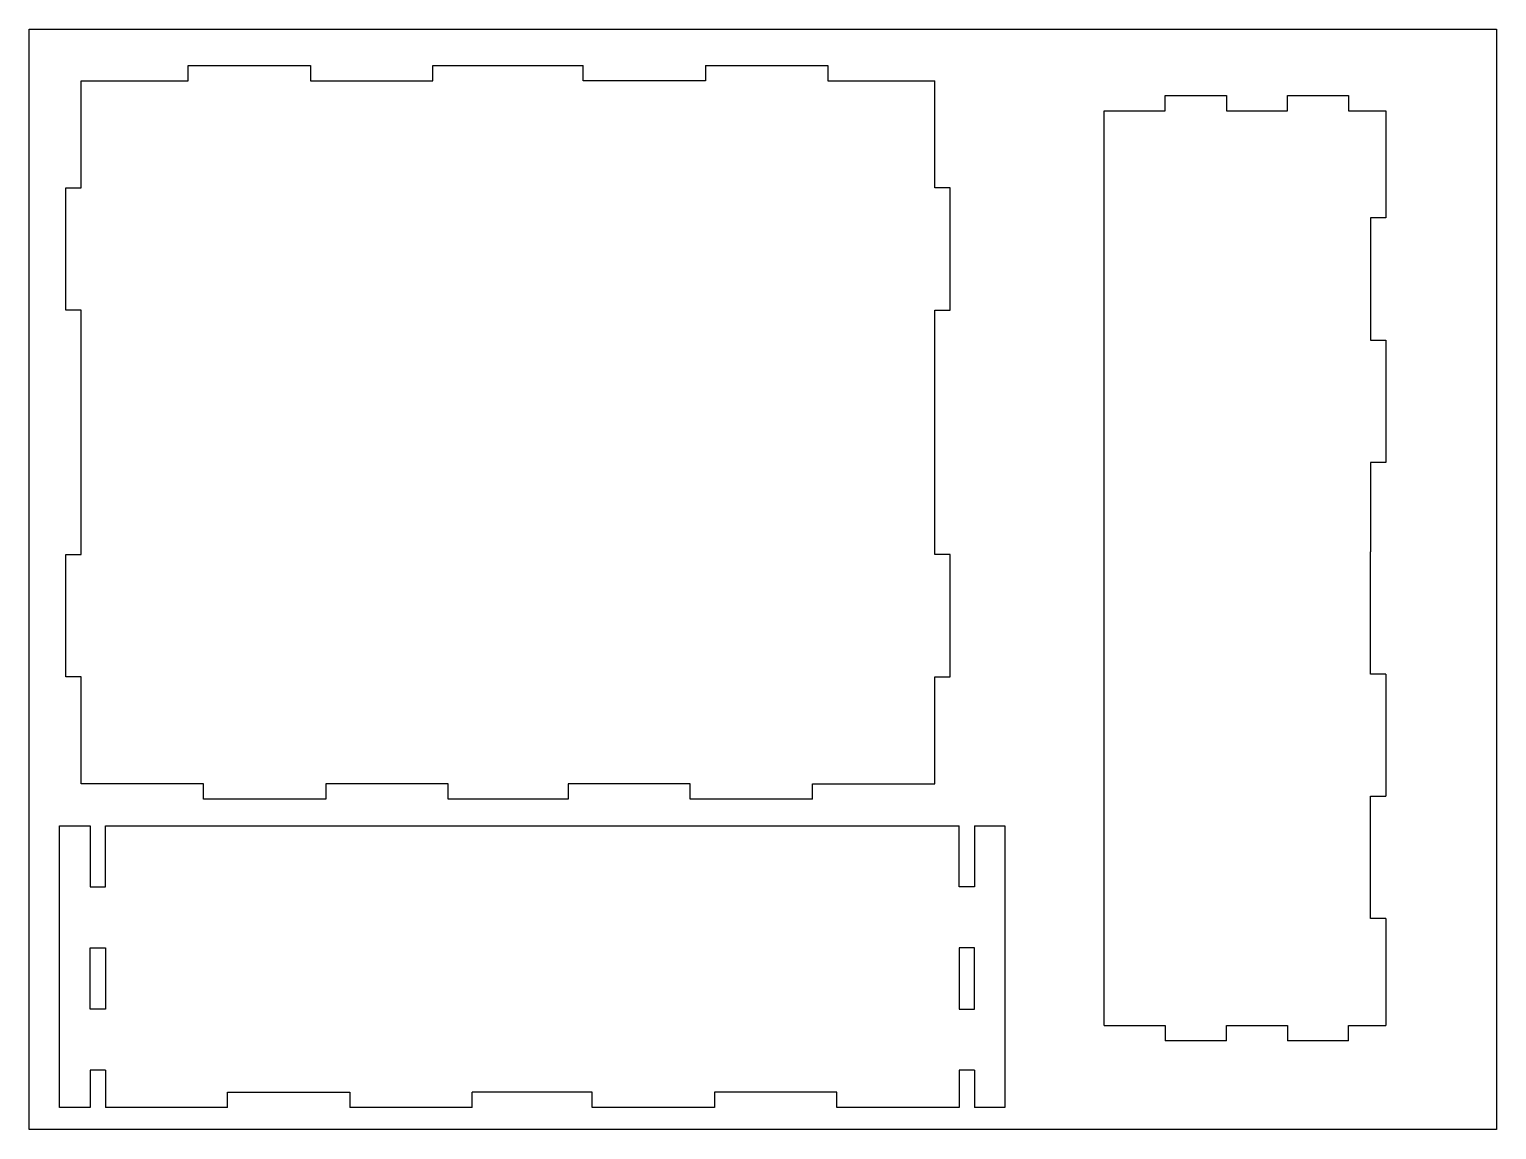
# Model space of a CAD drawing. Header units: inches. Extents: x 1.1 to 25.1, y 1 to 19.
import ezdxf

# ---------------------------------------------------------------- set-up
doc = ezdxf.new("R2010")
doc.units = ezdxf.units.IN
doc.header["$MEASUREMENT"] = 0

msp = doc.modelspace()

# ---------------------------------------------------------------- linework, layer by layer
for p, q in [((3.746, 18.111), (3.746, 18.361)), ((5.746, 18.361), (5.746, 18.111)), ((7.746, 18.111), (7.746, 18.361)), ((10.208, 18.111), (10.208, 18.361)), ((12.208, 18.361), (12.208, 18.111)), ((14.208, 18.361), (14.208, 18.111)), ((1.996, 16.361), (1.996, 18.111)), ((1.996, 18.111), (3.746, 18.111)), ((5.746, 18.111), (7.746, 18.111)), ((12.208, 18.111), (10.208, 18.111)), ((14.208, 18.111), (15.958, 18.111)), ((15.958, 16.361), (15.958, 18.111)), ((19.726, 17.619), (19.726, 17.869)), ((20.726, 17.869), (20.726, 17.619)), ((21.726, 17.619), (21.726, 17.869)), ((22.726, 17.869), (22.726, 17.619)), ((18.726, 17.619), (19.726, 17.619)), ((18.726, 2.656), (18.726, 17.619)), ((20.726, 17.619), (21.726, 17.619)), ((22.726, 17.619), (23.335, 17.619)), ((1.746, 14.361), (1.746, 16.361)), ((1.746, 16.361), (1.996, 16.361)), ((16.208, 16.361), (15.958, 16.361)), ((16.208, 14.361), (16.208, 16.361)), ((16.208, 14.361), (16.208, 16.361)), ((23.335, 15.869), (23.085, 15.869)), ((23.085, 15.869), (23.085, 13.869)), ((1.996, 14.361), (1.746, 14.361)), ((1.996, 10.361), (1.996, 14.361)), ((15.958, 10.361), (15.958, 14.361)), ((15.958, 14.361), (16.208, 14.361)), ((23.085, 13.869), (23.335, 13.869)), ((23.335, 11.869), (23.085, 11.869)), ((23.085, 11.869), (23.085, 10.406)), ((1.746, 8.361), (1.746, 10.361)), ((1.746, 10.361), (1.996, 10.361)), ((16.208, 10.361), (15.958, 10.361)), ((16.208, 8.361), (16.208, 10.361)), ((16.208, 8.361), (16.208, 10.361)), ((23.085, 8.406), (23.085, 10.406)), ((23.335, 8.406), (23.085, 8.406)), ((1.996, 8.361), (1.746, 8.361)), ((1.996, 6.611), (1.996, 8.361)), ((15.958, 6.611), (15.958, 8.361)), ((15.958, 8.361), (16.208, 8.361)), ((3.996, 6.611), (1.996, 6.611)), ((3.996, 6.361), (3.996, 6.611)), ((7.996, 6.611), (5.996, 6.611)), ((5.996, 6.611), (5.996, 6.361)), ((7.996, 6.361), (7.996, 6.611)), ((11.958, 6.611), (9.958, 6.611)), ((9.958, 6.611), (9.958, 6.361)), ((11.958, 6.361), (11.958, 6.611)), ((13.958, 6.361), (13.958, 6.611)), ((13.958, 6.611), (15.958, 6.611)), ((23.085, 4.406), (23.085, 6.406)), ((23.085, 6.406), (23.335, 6.406)), ((2.141, 5.925), (2.141, 4.925)), ((2.391, 4.925), (2.391, 5.925)), ((16.354, 4.925), (16.354, 5.925)), ((16.604, 5.925), (16.604, 4.925)), ((2.141, 4.925), (2.391, 4.925)), ((16.604, 4.925), (16.354, 4.925)), ((23.335, 4.406), (23.085, 4.406)), ((2.141, 3.925), (2.391, 3.925)), ((2.141, 2.925), (2.141, 3.925)), ((2.391, 3.925), (2.391, 2.925)), ((16.604, 3.925), (16.354, 3.925)), ((16.354, 3.925), (16.354, 2.925)), ((16.604, 2.925), (16.604, 3.925)), ((2.391, 2.925), (2.141, 2.925)), ((16.354, 2.925), (16.604, 2.925)), ((18.726, 2.656), (19.726, 2.656)), ((19.726, 2.656), (19.726, 2.406)), ((20.726, 2.406), (20.726, 2.656)), ((20.726, 2.656), (21.726, 2.656)), ((21.726, 2.656), (21.726, 2.406)), ((22.726, 2.406), (22.726, 2.656)), ((22.726, 2.656), (23.335, 2.656)), ((2.391, 1.925), (2.141, 1.925)), ((2.141, 1.925), (2.141, 1.317)), ((2.391, 1.925), (2.391, 1.317)), ((16.604, 1.925), (16.354, 1.925)), ((16.354, 1.925), (16.354, 1.317)), ((16.604, 1.925), (16.604, 1.317)), ((4.391, 1.317), (4.391, 1.567)), ((4.391, 1.567), (6.391, 1.567)), ((6.391, 1.567), (6.391, 1.317)), ((8.391, 1.317), (8.391, 1.567)), ((10.354, 1.567), (8.391, 1.567)), ((10.354, 1.317), (10.354, 1.567)), ((14.354, 1.567), (12.354, 1.567)), ((12.354, 1.567), (12.354, 1.317)), ((14.354, 1.317), (14.354, 1.567))]:
    msp.add_line(p, q)
msp.add_lwpolyline([(1.147, 18.953), (25.147, 18.953), (25.147, 0.953), (1.147, 0.953)], close=True)
for points in [[(3.746, 18.361), (5.746, 18.361)], [(7.746, 18.361), (10.208, 18.361)], [(12.208, 18.361), (14.208, 18.361)], [(19.726, 17.869), (20.726, 17.869)], [(21.726, 17.869), (22.726, 17.869)], [(23.335, 17.619), (23.335, 15.869)], [(23.335, 13.869), (23.335, 11.869)], [(23.335, 8.406), (23.335, 6.406)], [(5.996, 6.361), (3.996, 6.361)], [(9.958, 6.361), (7.996, 6.361)], [(13.958, 6.361), (11.958, 6.361)], [(2.141, 1.317), (1.641, 1.317), (1.641, 5.925), (2.141, 5.925)], [(2.391, 5.925), (16.354, 5.925)], [(16.604, 5.925), (17.104, 5.925), (17.104, 1.317), (16.604, 1.317)], [(23.335, 4.406), (23.335, 2.656)], [(20.726, 2.406), (19.726, 2.406)], [(22.726, 2.406), (21.726, 2.406)], [(4.391, 1.317), (2.391, 1.317)], [(8.391, 1.317), (6.391, 1.317)], [(12.354, 1.317), (10.354, 1.317)], [(16.354, 1.317), (14.354, 1.317)]]:
    msp.add_lwpolyline(points)

doc.saveas('drawing.dxf')
